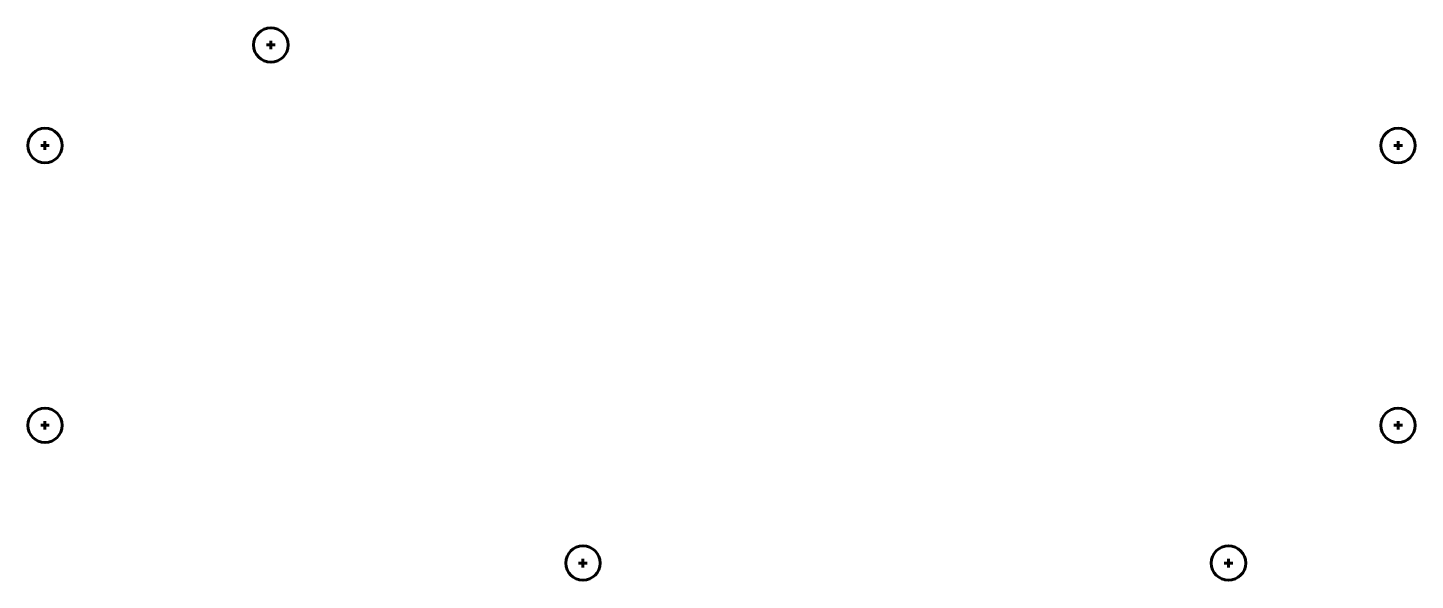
# Model space of a CAD drawing. Header units: millimetres. Extents: x -28 to 133, y -62 to 2.
import ezdxf

# ---------------------------------------------------------------- set-up
doc = ezdxf.new("R2010")
doc.units = ezdxf.units.MM
doc.linetypes.add('K5LT_BASIC', pattern=[0])

msp = doc.modelspace()

# ---------------------------------------------------------------- linework, layer by layer
at = {"color": 150, "linetype": 'K5LT_BASIC', "lineweight": 60, "true_color": 0x0080ff}
for p, q in [((-0.5, 0), (0.5, 0)), ((0, 0.5), (0, -0.5)), ((-26.24, -11.18), (-26.24, -12.18)), ((130.96, -11.18), (130.96, -12.18)), ((-26.74, -11.68), (-25.74, -11.68)), ((130.46, -11.68), (131.46, -11.68)), ((-26.74, -44.18), (-25.74, -44.18)), ((-26.24, -43.68), (-26.24, -44.68)), ((130.46, -44.18), (131.46, -44.18)), ((130.96, -43.68), (130.96, -44.68)), ((35.76, -60.18), (36.76, -60.18)), ((36.26, -59.68), (36.26, -60.68)), ((110.76, -60.18), (111.76, -60.18)), ((111.26, -59.68), (111.26, -60.68))]:
    msp.add_line(p, q, dxfattribs=at)
for centre in [(0, 0), (-26.24, -11.68), (130.96, -11.68), (-26.24, -44.18), (130.96, -44.18), (36.26, -60.18), (111.26, -60.18)]:
    msp.add_circle(centre, 2, dxfattribs=at)

doc.saveas('drawing.dxf')
